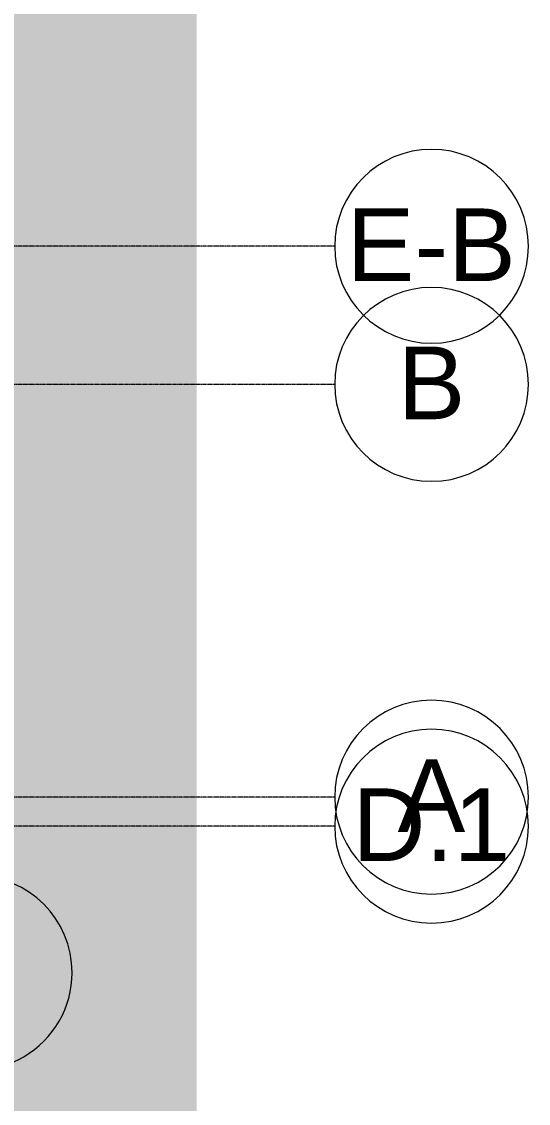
# Model space of a CAD drawing. Header units: inches. Extents: x -4124 to 2030, y 10168 to 14873.
# Drawn here: x -1557 to -1243, y 10629 to 11298 of the extents above; entities that cross this region are included whole.
import ezdxf

# ---------------------------------------------------------------- set-up
doc = ezdxf.new("R2010")
doc.units = ezdxf.units.IN
doc.header["$MEASUREMENT"] = 0
doc.linetypes.add('Demolished', pattern=[0.1875, 0.125, -0.0625])
doc.linetypes.add('Grid Line 1_2_', pattern=[0.875, 0.5, -0.125, 0.125, -0.125])
for name, color, linetype, lineweight in [('A-ROOF', 132, 'Demolished', 9), ('S-GRID', 1, 'Continuous', 9), ('S-GRID-IDEN', 1, 'Continuous', 9)]:
    doc.layers.add(name, color=color, linetype=linetype, lineweight=lineweight)
doc.styles.add('Arial', font='arial.ttf', dxfattribs={"height": 45})

# ---------------------------------------------------------------- blocks, each defined once
blk = doc.blocks.new('Walls 1 - Walls 1-1277454-DEMO PLAN - 1ST FLOOR')
at = {"layer": 'A-ROOF', "linetype": 'Continuous'}
blk.add_hatch(color=161, dxfattribs=at).paths.add_polyline_path([(-1448.32, 10380.08), (-1448.32, 11927.42), (-1956.88, 11927.42), (-1956.83, 11915.82), (-1585.45, 11918.85), (-1585.45, 11790.15), (-1578.67, 11790.15), (-1577.83, 11774.15), (-1577.83, 10643.01), (-1938.58, 10642.37), (-1938.58, 10381.41), (-1577.83, 10380.43)], flags=0)
blk = doc.blocks.new('Grid - Grid Head - Circle-50561-DEMO PLAN - 1ST FLOOR')
at = {"layer": 'S-GRID-IDEN'}
for start, end in [(360, 180), (180, 360)]:
    blk.add_arc((0, 0), 0.25, start, end, dxfattribs=at)

msp = doc.modelspace()

# ---------------------------------------------------------------- linework, layer by layer
at = {"layer": 'S-GRID', "linetype": 'Grid Line 1_2_'}
for p, q in [((-1362.80331, 11159.39539), (-3886.22241, 11159.39539)), ((-1362.80331, 11073.89539), (-3750.49332, 11073.89539)), ((-1362.80331, 10818.39539), (-3750.49332, 10818.39539)), ((-1362.80331, 10800.39539), (-3984.51333, 10800.39539))]:
    msp.add_line(p, q, dxfattribs=at)

# ---------------------------------------------------------------- block references
at = {"layer": 'A-ROOF', "linetype": 'Continuous'}
msp.add_blockref('Walls 1 - Walls 1-1277454-DEMO PLAN - 1ST FLOOR', (0, 0), dxfattribs=at)
at = {"layer": 'S-GRID-IDEN', "xscale": 239.9999999999998, "yscale": 239.9999999999998, "zscale": 239.9999999999998}
for p, rotation in [((-1302.80331, 11159.39539), 89.9999999999996), ((-1302.80331, 11073.89539), 89.99999999999962), ((-1302.80331, 10818.39539), 89.99999999999962), ((-1302.80331, 10800.39539), 89.99999999999962), ((-1585.45325, 10709.69706), 180)]:
    msp.add_blockref('Grid - Grid Head - Circle-50561-DEMO PLAN - 1ST FLOOR', p, dxfattribs=dict(at, rotation=rotation))

# ---------------------------------------------------------------- texts
at = {"layer": 'S-GRID-IDEN', "char_height": 45, "attachment_point": 1, "style": 'Arial'}
for s, insert, width in [('E-B', (-1355.37848, 11182.84744), 127.26), ('B', (-1323.81942, 11097.34744), 50.7525), ('A', (-1323.81942, 10841.84744), 50.7525), ('D.1', (-1351.92966, 10823.84744), 118.9275)]:
    msp.add_mtext(s, dxfattribs=dict(at, insert=insert, width=width))

doc.saveas('drawing.dxf')
